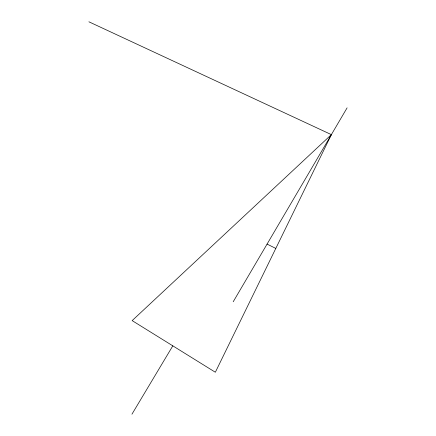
<?xml version="1.0" encoding="UTF-8"?>
<svg xmlns="http://www.w3.org/2000/svg" width="436" height="436" viewBox="0 0 436 436"><rect width="100%" height="100%" fill="white"/><g stroke="black" fill="none" stroke-linecap="round" stroke-linejoin="round"><path stroke-width="0.65" d="M331.371 134.631L215.34 372.24L132.157 320.613L331.371 134.631L88.9 21.8M233.2 301.767L347.1 107.85M131.945 414.2L172.809 345.841M275.808 248.416L267.072 244.1"/></g></svg>
